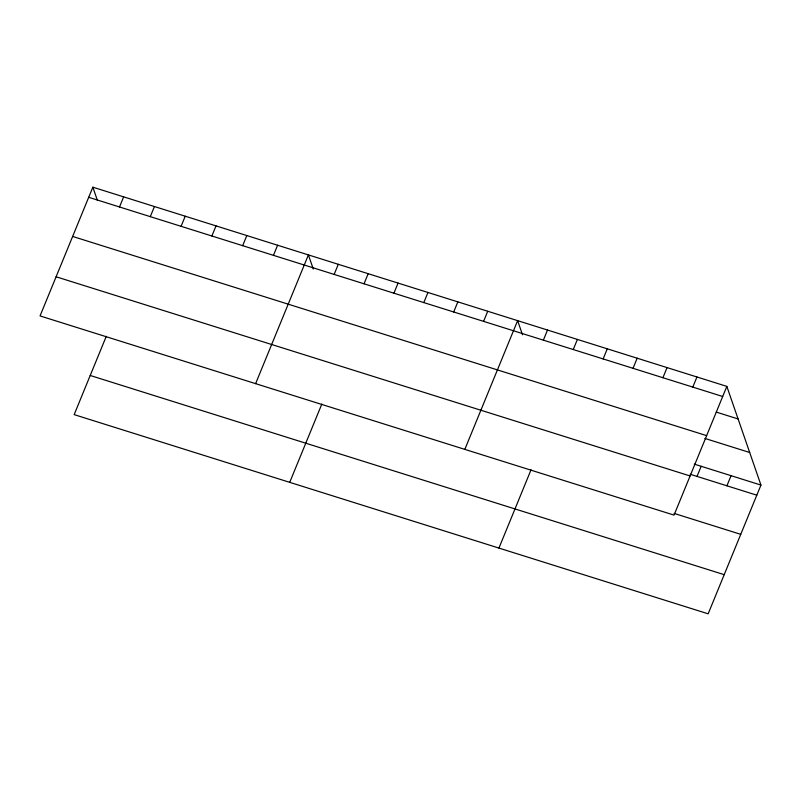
<?xml version="1.0" encoding="UTF-8"?>
<svg xmlns="http://www.w3.org/2000/svg" width="801" height="801" viewBox="0 0 801 801"><rect width="100%" height="100%" fill="white"/><g stroke="black" fill="none" stroke-linecap="round" stroke-linejoin="round"><path stroke-width="1.2" d="M92.846 187.184L40.05 315.924L674.042 515.113L726.837 386.382L92.846 187.184L97.352 200.22M119.499 206.978L123.644 196.866M150.288 216.65L154.433 206.538M106.283 336.3L74.163 414.618L708.154 613.816L760.95 485.076L726.837 386.382M181.086 226.323L185.231 216.21M211.875 236.005L216.02 225.882M242.673 245.677L246.818 235.564M273.461 255.349L277.607 245.236M255.609 383.649L308.405 254.908L313.281 269.026M334.147 274.413L338.292 264.3M364.034 283.804L368.18 273.692M289.722 482.342L321.842 404.024M393.922 293.196L398.067 283.083M423.809 302.588L427.954 292.475M453.696 311.979L457.842 301.867M483.584 321.371L487.729 311.259M464.82 449.381L517.626 320.64L522.502 334.758M543.358 340.145L547.514 330.032M573.246 349.536L577.401 339.424M498.933 548.084L531.063 469.756M603.143 358.928L607.288 348.815M633.03 368.32L637.175 358.207M662.918 377.712L667.063 367.599M692.805 387.103L696.95 376.991M697.03 476.415L701.175 466.292M726.918 485.796L731.063 475.684M88.701 197.296L722.692 396.495M716.254 412.084L738.091 418.953M72.651 236.445L706.632 435.634M704.86 438.417L749.696 452.505M694.277 464.129L760.95 485.076M690.132 474.242L756.805 495.188M56.1 276.776L690.092 475.964M674.072 513.391L740.745 534.337M90.213 375.479L724.204 574.667"/></g></svg>
